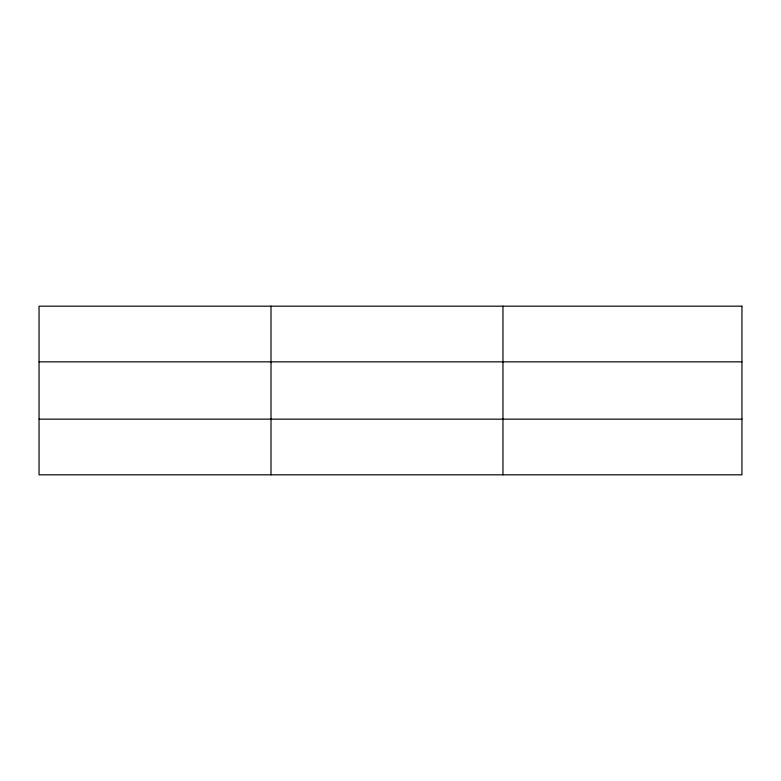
<?xml version="1.0" encoding="UTF-8"?>
<svg xmlns="http://www.w3.org/2000/svg" width="781" height="781" viewBox="0 0 781 781"><rect width="100%" height="100%" fill="white"/><g stroke="black" fill="none" stroke-linecap="round" stroke-linejoin="round"><path stroke-width="1.17" d="M271.007 306.181L271.007 474.819M502.964 306.181L502.964 474.819M39.05 361.837L741.95 361.837M39.05 419.163L741.95 419.163M741.95 306.181L741.95 474.819L39.05 474.819L39.05 306.181L741.95 306.181"/></g></svg>
